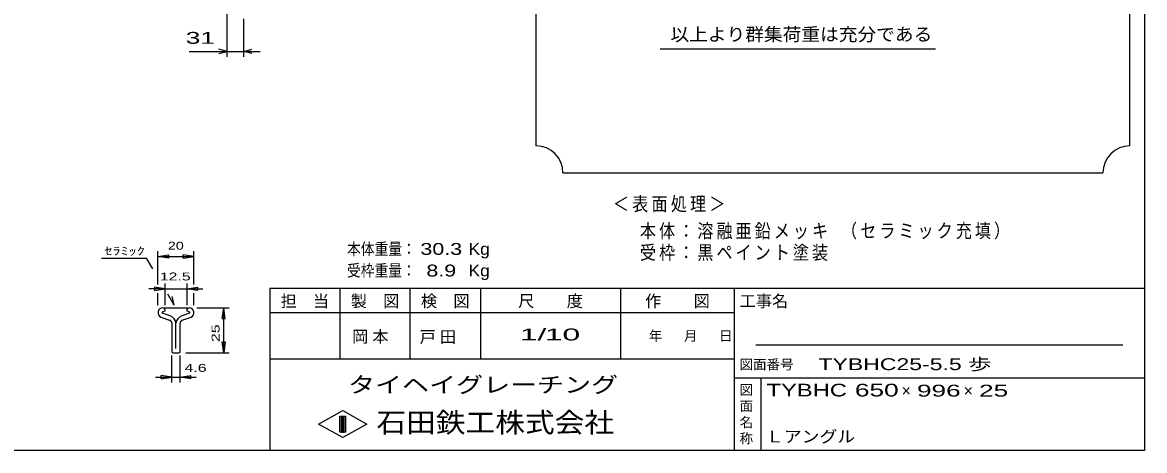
# Model space of a CAD drawing. Units: millimetres, scale not verified. Extents: x -1820 to 1724, y -1285 to 1059.
# Drawn here: x -354 to 1724, y -1141 to -348 of the extents above; entities that cross this region are included whole.
import ezdxf
from ezdxf.enums import TextEntityAlignment as Align

# ---------------------------------------------------------------- set-up
doc = ezdxf.new("R2010")
doc.units = ezdxf.units.MM
doc.header["$LTSCALE"] = 10
for name, color, linetype, lineweight in [('0_2', 150, 'Continuous', 25), ('22', 2, 'Continuous', 25), ('32', 4, 'Continuous', 25)]:
    doc.layers.add(name, color=color, linetype=linetype, lineweight=lineweight)
doc.styles.add('ベクトル', font='')
doc.styles.get('ベクトル').set_extended_font_data('ベクトル')

msp = doc.modelspace()

# ---------------------------------------------------------------- linework, layer by layer
at = {"layer": '0_2'}
for p, q in [((1724, 1059), (1724, -1141)), ((1724, -841), (104, -841)), ((104, -841), (104, -1141)), ((234, -841), (234, -971)), ((364, -971), (364, -841)), ((494, -841), (494, -971)), ((754, -971), (754, -841)), ((964, -841), (964, -1141)), ((964, -886), (104, -886)), ((1684, -946), (1004, -946)), ((104, -971), (964, -971)), ((964, -1006), (1724, -1006)), ((1014, -1141), (1014, -1006)), ((194, -1092), (239, -1067)), ((234, -1077), (244, -1077)), ((234, -1107), (234, -1077)), ((234, -1077), (236, -1077)), ((236, -1077), (236, -1107)), ((238, -1107), (238, -1077)), ((238, -1077), (240, -1077)), ((239, -1067), (284, -1092)), ((240, -1077), (240, -1107)), ((242, -1107), (242, -1077)), ((242, -1077), (244, -1077)), ((244, -1077), (244, -1107)), ((244, -1077), (244, -1107)), ((239, -1117), (194, -1092)), ((284, -1092), (239, -1117)), ((244, -1107), (234, -1107)), ((236, -1107), (238, -1107)), ((240, -1107), (242, -1107)), ((1724, -1141), (-1736, -1141))]:
    msp.add_line(p, q, dxfattribs=at)
at = {"layer": '22', "color": 4}
for p, q in [((596.94, 973.5), (596.94, -576.5)), ((1696.94, -576.5), (1696.94, 973.5)), ((24.94, -411.5), (24.94, -181.5)), ((55.94, -411.5), (55.94, -341.5)), ((-45.06, -401.5), (24.94, -401.5)), ((24.94, -401.5), (9.94, -397.5)), ((9.94, -405.5), (24.94, -401.5)), ((24.94, -401.5), (55.94, -401.5)), ((55.94, -401.5), (70.94, -397.5)), ((70.94, -405.5), (55.94, -401.5)), ((55.94, -401.5), (85.94, -401.5)), ((826.94, -396.5), (1336.94, -396.5)), ((646.94, -626.5), (1646.94, -626.5))]:
    msp.add_line(p, q, dxfattribs=at)
for centre, start, end in [((596.94, -626.5), 0, 90), ((1696.94, -626.5), 90, 180)]:
    msp.add_arc(centre, 50, start, end, dxfattribs=at)
at = {"layer": '32'}
for p, q in [((-207.39, -784.5), (-124.06, -784.5)), ((-112.39, -804.5), (-124.06, -784.5)), ((-103.06, -833.5), (-103.06, -771.5)), ((-103.06, -781.5), (-83.06, -778.5)), ((-83.06, -784.5), (-103.06, -781.5)), ((-103.06, -781.5), (-36.39, -781.5)), ((-83.06, -784.5), (-83.06, -778.5)), ((-36.39, -781.5), (-56.39, -778.5)), ((-56.39, -784.5), (-56.39, -778.5)), ((-56.39, -784.5), (-36.39, -781.5)), ((-36.39, -833.5), (-36.39, -771.5)), ((-89.73, -841.5), (-119.73, -841.5)), ((-89.73, -841.5), (-109.73, -838.5)), ((-109.73, -838.5), (-109.73, -844.5)), ((-109.73, -844.5), (-89.73, -841.5)), ((-103.06, -871.5), (-103.06, -849.5)), ((-89.73, -871.5), (-89.73, -831.5)), ((-89.73, -841.5), (-49.73, -841.5)), ((-73.06, -871.5), (-84.73, -851.5)), ((-49.73, -831.5), (-49.73, -871.5)), ((-49.73, -841.5), (-29.73, -838.5)), ((-29.73, -844.5), (-49.73, -841.5)), ((-49.73, -841.5), (-19.73, -841.5)), ((-36.39, -871.5), (-36.39, -849.5)), ((-29.73, -838.5), (-29.73, -844.5)), ((-73.06, -871.5), (-76.73, -855.83)), ((-80.72, -891.59), (-95.12, -886.53)), ((-94.59, -884.21), (-89.79, -881.88)), ((-92.76, -876.5), (-45.93, -876.5)), ((-89.79, -881.88), (-89.79, -881.11)), ((-44.4, -886.53), (-58.8, -891.59)), ((-49.73, -881.11), (-49.73, -881.88)), ((-49.73, -881.88), (-44.93, -884.21)), ((-31.39, -876.5), (28.61, -876.5)), ((15.61, -896.5), (18.61, -876.5)), ((21.61, -896.5), (18.61, -876.5)), ((18.61, -959.83), (18.61, -876.5)), ((-97.66, -893.76), (-81.42, -899.46)), ((-77.43, -905.14), (-77.43, -957.54)), ((-69.73, -952.2), (-69.73, -905.3)), ((-62.09, -957.54), (-62.09, -905.14)), ((-58.1, -899.46), (-41.87, -893.76)), ((15.61, -896.5), (21.61, -896.5)), ((18.61, -959.83), (15.61, -939.83)), ((15.61, -939.83), (21.61, -939.83)), ((21.61, -939.83), (18.61, -959.83)), ((-77.39, -1014.83), (-77.39, -964.83)), ((-75.09, -959.87), (-64.43, -959.87)), ((-62.06, -1014.83), (-62.06, -964.83)), ((-51.39, -959.83), (28.61, -959.83)), ((-107.39, -1004.83), (-77.39, -1004.83)), ((-77.39, -1004.83), (-97.39, -1001.83)), ((-97.39, -1007.83), (-97.39, -1001.83)), ((-97.39, -1007.83), (-77.39, -1004.83)), ((-77.39, -1004.83), (-62.06, -1004.83)), ((-62.06, -1004.83), (-42.06, -1001.83)), ((-42.06, -1007.83), (-62.06, -1004.83)), ((-62.06, -1004.83), (-32.06, -1004.83)), ((-42.06, -1007.83), (-42.06, -1001.83))]:
    msp.add_line(p, q, dxfattribs=at)
for centre, radius, start, end in [((-94.09, -885.5), 9, 90.98, 246.68), ((-94.04, -885.55), 1.47, 111.91, 222.33), ((-94.62, -881.32), 4.83, 2.5, 85.55), ((-85.03, -906.31), 15.33, 3.78, 73.7), ((-54.5, -906.31), 15.33, 106.3, 176.22), ((-44.9, -881.32), 4.83, 94.45, 177.5), ((-45.43, -885.5), 9, 293.32, 89.02002), ((-45.48, -885.55), 1.47, 317.67, 68.08999), ((-83.42, -905.13), 6, 0, 70.58), ((-56.1, -905.13), 6, 109.42, 180), ((-75.09, -957.54), 2.33, 180, 270), ((-64.43, -957.54), 2.33, 270, 0)]:
    msp.add_arc(centre, radius, start, end, dxfattribs=at)

# ---------------------------------------------------------------- texts
at = {"layer": '0_2', "style": 'ベクトル'}
for s, height, p in [('担\u3000当', 21.99, (124, -864)), ('製\u3000図', 21.99, (254, -864)), ('検\u3000図', 21.99, (384, -864)), ('尺\u3000\u3000度', 21.99, (564, -864)), ('作\u3000\u3000図', 21.99, (799, -864)), ('工事名', 21.99, (974, -864)), ('年', 18.33, (806, -928.5)), ('月', 18.33, (871, -928.5)), ('日', 18.33, (936, -928.5)), ('図面番号', 18.33, (974, -981.5)), ('図', 18.33, (974, -1028.5)), ('面', 18.33, (974, -1058.5)), ('名', 18.33, (974, -1088.5)), ('称', 18.33, (974, -1118.5))]:
    msp.add_text(s, height=height, dxfattribs=at).set_placement(p, align=Align.MIDDLE_LEFT)
at = {"layer": '0_2', "color": 222, "style": 'ベクトル'}
for s, height, width, p in [('タイヘイグレーチング', 29.33, 1.25, (249, -1019)), ('石田鉄工株式会社', 36.66, 1.1, (301.5, -1089))]:
    msp.add_text(s, height=height, dxfattribs=dict(at, width=width)).set_placement(p, align=Align.MIDDLE_LEFT)
at = {"layer": '22', "style": 'ベクトル'}
for s, height, width, p in [(' 31 ', 21.99, 1.65, (-65.06, -376.5)), ('以上より群集荷重は充分である', 24.19, 1.05, (845.94, -370)), ('本体重量：', 21.99, 0.85, (246.94, -767.5)), (' 30.3', 21.99, 1.35, (371.94, -767.5)), ('Kg', 21.99, 1.1, (471.94, -767.5)), ('受枠重量：', 21.99, 0.85, (246.94, -807.5)), ('  8.9', 21.99, 1.35, (371.94, -807.5)), ('Kg', 21.99, 1.1, (471.94, -807.5)), ('1/', 21.99, 2, (567, -926)), (' 10 ', 21.99, 2, (597, -926)), ('TYBHC25-5.5 歩', 21.99, 1.45, (1120, -981)), ('TYBHC', 23.46, 1.4, (1024, -1029)), (' 650 ', 23.46, 1.55, (1174, -1029)), (' 996 ', 21.99, 1.65, (1289, -1030)), (' 25 ', 21.99, 1.65, (1404, -1030)), ('Ｌアングル', 21.99, 1.1, (1023, -1115))]:
    msp.add_text(s, height=height, dxfattribs=dict(at, width=width)).set_placement(p, align=Align.MIDDLE_LEFT)
for p in [(1274, -1030), (1389, -1030)]:
    msp.add_text('×', height=21.99, dxfattribs=at).set_placement(p, align=Align.MIDDLE_LEFT)
at = {"layer": '22', "attachment_point": 4, "style": 'ベクトル'}
for s, insert, char_height in [('\\T1.2;\\W0.85;＜表面処理＞', (739.5, -685.5), 25.66), ('\\T1.19;\\W0.85;本体：溶融亜鉛メッキ', (789.5, -735.5), 25.66), ('\\T1.19;\\W0.85;（セラミック充填）', (1162, -735.5), 25.66), ('\\T1.19;\\W0.85;受枠：黒ペイント塗装', (789.5, -775.5), 25.66), ('\\T1.25;岡本\u3000', (256.5, -931), 21.99), ('\\T1.25;戸田\u3000', (381.5, -931.5), 21.99)]:
    msp.add_mtext(s, dxfattribs=dict(at, insert=insert, char_height=char_height))
at = {"layer": '32', "color": 2, "style": 'ベクトル'}
for s, width, p in [('ｾﾗﾐｯｸ', 1.5, (-202.39, -771.5)), ('20', 1.35, (-84.73, -761.5)), ('12.5', 1.5, (-99.73, -818.5)), (' 4.6 ', 1.5, (-62.06, -987.83))]:
    msp.add_text(s, height=14.66, dxfattribs=dict(at, width=width)).set_placement(p, align=Align.MIDDLE_LEFT)
at = {"layer": '32', "color": 2, "style": 'ベクトル', "width": 1.5}
msp.add_text(' 25 ', height=14.66, rotation=90, dxfattribs=at).set_placement((3.61, -948.17), align=Align.MIDDLE_LEFT)

doc.saveas('drawing.dxf')
